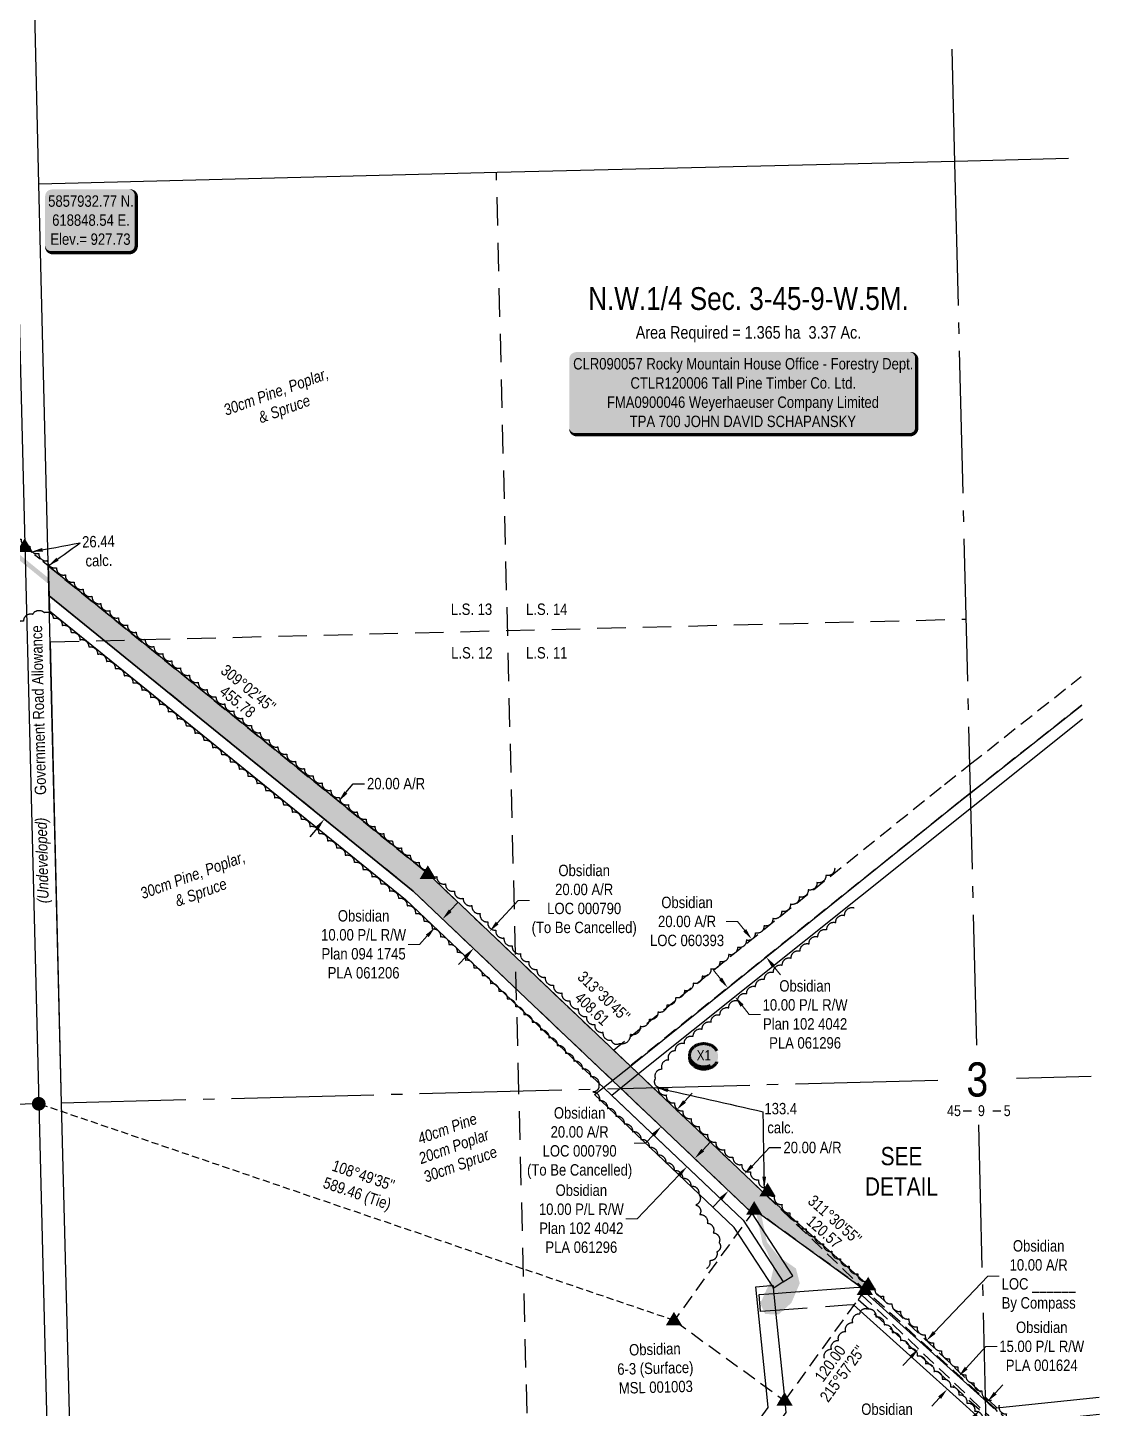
# Model space of a CAD drawing. Extents: x 615758 to 621285, y 5855650 to 5861424.
# Drawn here: x 618859 to 619803, y 5856859 to 5858071 of the extents above; entities that cross this region are included whole.
import ezdxf
from ezdxf.enums import TextEntityAlignment as Align

# ---------------------------------------------------------------- set-up
doc = ezdxf.new("R2010")
doc.units = 0
doc.header["$LTSCALE"] = 5
doc.header["$PDSIZE"] = 0.5
for name, pattern in [('0', [1, 1, 0]), ('BORDER2', [22.225, 6.35, -3.175, 6.35, -3.175, 0, -3.175]), ('foc-ACCESSROAD', [3.75, 2.5, -1.25]), ('foc-LSD', [8, 5, -3]), ('foc-QUARTERLINE', [33, 25, -3, 2, -3]), ('foc-TIELINE', [1.875, 1.25, -0.625]), ('foc-TRAV', [1.875, 1.25, -0.625])]:
    doc.linetypes.add(name, pattern=pattern)
doc.layers.get('Defpoints').update_dxf_attribs({"color": 9})
for name, color, linetype in [('10', 1, 'Continuous'), ('9', 3, 'Continuous'), ('AS-ROADS', 254, 'Continuous'), ('AS-SURFACE IMPACT', 7, 'Continuous'), ('C-AR', 13, 'foc-ACCESSROAD'), ('C-RW', 13, 'Continuous'), ('C-SYMBOL', 7, 'Continuous'), ('C-WS', 13, 'foc-ACCESSROAD'), ('DETAIL-T', 7, 'Continuous'), ('L-AREAREQUIRED', 7, 'Continuous'), ('L-BD', 7, 'Continuous'), ('L-MON', 1, 'Continuous'), ('L-QSEC', 8, 'foc-QUARTERLINE'), ('L-ROAD-T', 7, 'Continuous'), ('L-SEC', 7, 'Continuous'), ('L-SECLBL', 7, 'Continuous'), ('L-SECTION-LSD', 7, 'foc-LSD'), ('L-TIE', 7, 'foc-TIELINE'), ('P-PROPOSED', 10, 'Continuous'), ('P-PROPOSED-H', 21, 'Continuous'), ('P-TRAV', 4, 'foc-TRAV'), ('P-TXT', 4, 'Continuous'), ('T-BUSH', 110, '0'), ('T-BUSH-T', 110, 'Continuous')]:
    doc.layers.add(name, color=color, linetype=linetype)
doc.layers.add('AS-COUNTY', color=7, linetype='BORDER2', lineweight=60, true_color=0xcc33ff)
for name, color, linetype, lineweight in [('C-AR-T', 13, 'Continuous', 9), ('C-RW-T', 13, 'Continuous', 9), ('C-WS-T', 13, 'Continuous', 9), ('T-TEXT', 48, 'Continuous', 18)]:
    doc.layers.add(name, color=color, linetype=linetype, lineweight=lineweight)
doc.styles.add('100L', font='ARIALN.TTF', dxfattribs={"height": 11})
doc.styles.add('175L', font='ARIALN.TTF', dxfattribs={"height": 20})
doc.styles.add('80', font='ARIALN.TTF', dxfattribs={"height": 10})
doc.styles.add('80CG', font='ARIALN.TTF', dxfattribs={"height": 10})
doc.styles.add('80L', font='ARIALN.TTF', dxfattribs={"height": 10})
doc.styles.add('80LS', font='ARIALNI.TTF', dxfattribs={"height": 10})
doc.styles.add('Crossing', font='ARIALN.TTF', dxfattribs={"height": 10})
doc.styles.add('SIMPLEX', font='ARIALN.TTF')
doc.dimstyles.new('Compass 5 000', dxfattribs={"dimscale": 5, "dimtxt": 9, "dimasz": 2, "dimexe": 0.2, "dimexo": 0.0625, "dimgap": 0.5, "dimtad": 0, "dimtih": 1, "dimtoh": 1, "dimzin": 0, "dimdsep": 46, "dimtxsty": '80CG', "dimcen": 0.1, "dimse1": 1, "dimse2": 1, "dimclrd": 256, "dimclrt": 256, "dimaunit": 1, "dimadec": 4, "dimazin": 0, "dimtfac": 0.06, "dimtofl": 0, "dimtmove": 0, "dimatfit": 1, "dimfxl": 0.2, "dimtolj": 1, "dimtzin": 0, "dimlwd": -1, "dimarcsym": 0})

# ---------------------------------------------------------------- blocks, each defined once
blk = doc.blocks.new('L-SECLBL')
at = {"layer": '9', "color": 7}
for p, q in [((-5.1, -27.8), (-12.3, -27.8)), ((20.7, -27.8), (13.5, -27.8))]:
    blk.add_line(p, q, dxfattribs=at)
at = {"layer": '10', "color": 2, "style": 'SIMPLEX'}
blk.add_attdef('SEC', text='', height=30, dxfattribs=at).set_placement((0, 0), align=Align.MIDDLE)
at = {"layer": '10', "color": 5, "style": '80L'}
blk.add_attdef('TWP', text='', height=9.5, dxfattribs=at).set_placement((-14.4, -27.4), align=Align.MIDDLE_RIGHT)
blk.add_attdef('RGE', text='', height=9.5, dxfattribs=at).set_placement((3.6, -27.4), align=Align.MIDDLE_CENTER)
blk.add_attdef('MER', text='', height=9.5, dxfattribs=at).set_placement((23.2, -27.4), align=Align.MIDDLE_LEFT)
blk = doc.blocks.new('*D433')
at = {"layer": 'C-RW-T', "transparency": 16777216}
for p, q in [((619451.3, 5857085.4), (619458.2, 5857092.6)), ((619430.6, 5857063.7), (619393.9, 5857025.2)), ((619393.9, 5857025.2), (619383.9, 5857025.2))]:
    blk.add_line(p, q, dxfattribs=at)
for points in [[(619450.1, 5857086.6), (619452.6, 5857084.3), (619444.4, 5857078.2)], [(619429.4, 5857064.8), (619431.8, 5857062.5), (619437.5, 5857070.9)]]:
    blk.add_solid(points, dxfattribs=at)
at = {"layer": 'Defpoints', "color": 0, "transparency": 16777216}
for p in [(619437.5, 5857070.9), (619462.6, 5857046.9), (619469.6, 5857054.2)]:
    blk.add_point(p, dxfattribs=at)
at = {"layer": 'C-RW-T', "transparency": 16777216, "insert": (619344.8, 5857025.2), "char_height": 10, "attachment_point": 5, "style": '80CG'}
blk.add_mtext('\\A1;Obsidian\\P10.00 P/L R/W\\PPlan 102 4042\\PPLA 061296', dxfattribs=at)
blk = doc.blocks.new('*D434')
at = {"layer": 'C-RW-T', "transparency": 16777216}
for p, q in [((619467, 5857235.7), (619460.8, 5857243.5)), ((619485.9, 5857212.3), (619492.1, 5857204.5)), ((619492.1, 5857204.5), (619502.1, 5857204.5))]:
    blk.add_line(p, q, dxfattribs=at)
for points in [[(619468.3, 5857236.8), (619465.7, 5857234.7), (619473.3, 5857227.9)], [(619487.2, 5857213.3), (619484.6, 5857211.2), (619479.6, 5857220.1)]]:
    blk.add_solid(points, dxfattribs=at)
at = {"layer": 'Defpoints', "color": 0, "transparency": 16777216}
for p in [(619470.5, 5857225.7), (619476.8, 5857217.8), (619479.6, 5857220.1)]:
    blk.add_point(p, dxfattribs=at)
at = {"layer": 'C-RW-T', "transparency": 16777216, "insert": (619541.2, 5857204.5), "char_height": 10, "attachment_point": 5, "style": '80CG'}
blk.add_mtext('\\A1;Obsidian\\P10.00 P/L R/W\\PPlan 102 4042\\PPLA 061296', dxfattribs=at)
blk = doc.blocks.new('*D435')
at = {"layer": 'C-RW-T', "transparency": 16777216}
for p, q in [((619481.9, 5857286.1), (619471.9, 5857286.1)), ((619488.2, 5857278.3), (619481.9, 5857286.1)), ((619513.2, 5857247.1), (619519.5, 5857239.3))]:
    blk.add_line(p, q, dxfattribs=at)
for points in [[(619489.5, 5857279.4), (619486.9, 5857277.3), (619494.4, 5857270.5)], [(619514.5, 5857248.2), (619511.9, 5857246.1), (619507, 5857254.9)]]:
    blk.add_solid(points, dxfattribs=at)
at = {"layer": 'Defpoints', "color": 0, "transparency": 16777216}
for p in [(619491.8, 5857268.4), (619494.4, 5857270.5), (619504.3, 5857252.8)]:
    blk.add_point(p, dxfattribs=at)
at = {"layer": 'C-RW-T', "transparency": 16777216, "insert": (619437.6, 5857286.1), "char_height": 10, "attachment_point": 5, "style": '80CG'}
blk.add_mtext('\\A1;Obsidian\\P20.00 A/R\\PLOC 060393', dxfattribs=at)
blk = doc.blocks.new('*D436')
at = {"layer": 'C-RW-T', "transparency": 16777216}
for p, q in [((619229.8, 5857295.6), (619236.5, 5857302.9)), ((619202.8, 5857266), (619192.8, 5857266)), ((619209.6, 5857273.4), (619202.8, 5857266))]:
    blk.add_line(p, q, dxfattribs=at)
for points in [[(619228.6, 5857296.7), (619231, 5857294.4), (619223, 5857288.2)], [(619208.3, 5857274.5), (619210.8, 5857272.3), (619216.3, 5857280.8)]]:
    blk.add_solid(points, dxfattribs=at)
at = {"layer": 'Defpoints', "color": 0, "transparency": 16777216}
for p in [(619222.2, 5857288.9), (619215.5, 5857281.6), (619216.3, 5857280.8)]:
    blk.add_point(p, dxfattribs=at)
at = {"layer": 'C-RW-T', "transparency": 16777216, "insert": (619153.7, 5857266), "char_height": 10, "attachment_point": 5, "style": '80CG'}
blk.add_mtext('\\A1;Obsidian\\P10.00 P/L R/W\\PPlan 094 1745 \\PPLA 061206', dxfattribs=at)
blk = doc.blocks.new('fdia')
at = {"color": 255, "const_width": 1}
blk.add_lwpolyline([(-0.5, 0, 1), (0.5, 0, 1)], format="xyb", close=True, dxfattribs=at)
blk = doc.blocks.new('Fdiaa')
blk.add_blockref('fdia', (0, 0))
blk = doc.blocks.new('fdib')
at = {"color": 1, "const_width": 1.6}
blk.add_lwpolyline([(-0.4, 0, 1), (0.4, 0, 1)], format="xyb", close=True, dxfattribs=at)
at = {"color": 1}
blk.add_circle((0, 0), 0.8, dxfattribs=at)
blk = doc.blocks.new('Fdibb')
blk.add_blockref('fdib', (0, 0))
blk = doc.blocks.new('fdicc')
for name in ['Fdibb', 'Fdiaa']:
    blk.add_blockref(name, (0, 0))
blk = doc.blocks.new('FDI')
blk.add_blockref('fdicc', (0, 0))
blk = doc.blocks.new('STRIA')
blk.add_hatch(color=255).paths.add_polyline_path([(-0.04, 1.52), (-1.47, -0.87), (1.39, -0.87)])
blk = doc.blocks.new('STRIAA')
blk.add_blockref('STRIA', (0, 0))
blk = doc.blocks.new('STRIB')
at = {"color": 1}
blk.add_solid([(-1.12, -0.67), (-0.04, 1.13), (1.04, -0.67)], dxfattribs=at)
blk = doc.blocks.new('STRIBB')
blk.add_blockref('STRIB', (0, 0))
blk = doc.blocks.new('STRICC')
for name in ['STRIAA', 'STRIBB']:
    blk.add_blockref(name, (0, 0))
blk = doc.blocks.new('fdspike')
blk.add_blockref('STRICC', (0, 0))
blk = doc.blocks.new('TRIA')
blk.add_hatch(color=255).paths.add_polyline_path([(-0.04, 1.52), (-1.47, -0.87), (1.39, -0.87)])
blk = doc.blocks.new('TRIAA')
blk.add_blockref('TRIA', (0, 0))
blk = doc.blocks.new('TRIB')
at = {"color": 1}
blk.add_lwpolyline([(-1.12, -0.67), (-0.04, 1.13), (1.04, -0.67)], close=True, dxfattribs=at)
blk = doc.blocks.new('TRIBB')
blk.add_blockref('TRIB', (0, 0))
blk = doc.blocks.new('TRICC')
for name in ['TRIAA', 'TRIBB']:
    blk.add_blockref(name, (0, 0))
blk = doc.blocks.new('plspike')
blk.add_blockref('TRICC', (0, 0))
blk = doc.blocks.new('*D470')
at = {"layer": 'C-AR-T', "transparency": 16777216}
for p, q in [((619435.4, 5857128.1), (619442.2, 5857135.4)), ((619408, 5857098.9), (619401.2, 5857091.6)), ((619401.2, 5857091.6), (619391.2, 5857091.6))]:
    blk.add_line(p, q, dxfattribs=at)
for points in [[(619434.1, 5857129.3), (619436.6, 5857127), (619428.5, 5857120.8)], [(619406.8, 5857100), (619409.3, 5857097.7), (619414.9, 5857106.2)]]:
    blk.add_solid(points, dxfattribs=at)
at = {"layer": 'Defpoints', "color": 0, "transparency": 16777216}
for p in [(619428.5, 5857120.8), (619463.5, 5857088.1), (619449.9, 5857073.5)]:
    blk.add_point(p, dxfattribs=at)
at = {"layer": 'C-AR-T', "transparency": 16777216, "insert": (619343.3, 5857091.6), "char_height": 10, "attachment_point": 5, "style": '80CG'}
blk.add_mtext('\\A1;Obsidian\\P20.00 A/R \\PLOC 000790\\P(To Be Cancelled)', dxfattribs=at)
blk = doc.blocks.new('*D471')
at = {"layer": 'C-AR-T', "transparency": 16777216}
for p, q in [((619271, 5857284.7), (619289.4, 5857304.4)), ((619289.4, 5857304.4), (619299.4, 5857304.4)), ((619243.7, 5857255.5), (619236.9, 5857248.2))]:
    blk.add_line(p, q, dxfattribs=at)
for points in [[(619269.8, 5857285.9), (619272.2, 5857283.6), (619264.2, 5857277.4)], [(619242.5, 5857256.6), (619244.9, 5857254.4), (619250.5, 5857262.8)]]:
    blk.add_solid(points, dxfattribs=at)
at = {"layer": 'Defpoints', "color": 0, "transparency": 16777216}
for p in [(619264.2, 5857277.4), (619293.6, 5857250), (619279.9, 5857235.3)]:
    blk.add_point(p, dxfattribs=at)
at = {"layer": 'C-AR-T', "transparency": 16777216, "insert": (619347.3, 5857304.4), "char_height": 10, "attachment_point": 5, "style": '80CG'}
blk.add_mtext('\\A1;Obsidian\\P20.00 A/R \\PLOC 000790\\P(To Be Cancelled)', dxfattribs=at)
blk = doc.blocks.new('xing2')
h = blk.add_hatch(color=50)
h.dxf.hatch_style = 1
edge = h.paths.add_edge_path()
edge.add_ellipse((0, 0), major_axis=(-12.5, 0), ratio=0.816297, start_angle=0, end_angle=360)
h = blk.add_hatch(color=250)
h.dxf.hatch_style = 1
edge = h.paths.add_edge_path()
edge.add_ellipse((0, -2), major_axis=(-12.5, 0), ratio=0.816297, start_angle=0, end_angle=180)
edge.add_line((12.5, -2), (12.5, 0))
edge.add_ellipse((0, 0), major_axis=(-12.5, 0), ratio=0.816297, start_angle=0, end_angle=180, ccw=False)
edge.add_line((-12.5, 0), (-12.5, -2))
at = {"color": 250}
blk.add_ellipse((0, 0), major_axis=(-12.5, 0), ratio=0.816297, dxfattribs=at)
blk.add_ellipse((0, -2), major_axis=(-12.5, 0), ratio=0.816297, start_param=0, end_param=3.141593, dxfattribs=at)
at = {"color": 250, "style": 'Crossing'}
blk.add_attdef('CROSSING', text='', height=9, dxfattribs=at).set_placement((0.1, 0), align=Align.MIDDLE_CENTER)
at = {"color": 250, "style": 'Crossing', "flags": 1}
for tag, p in [('OWNER', (0.1, -12.5)), ('DESCRIPTION', (0.1, -25.8)), ('LOCATION', (0.1, -39.3)), ('DWG_REF', (0.1, -52.8))]:
    blk.add_attdef(tag, text='', height=9, dxfattribs=at).set_placement(p, align=Align.MIDDLE_CENTER)
blk = doc.blocks.new('*D479')
at = {"layer": 'Defpoints', "color": 0, "transparency": 16777216}
for p in [(619131.7, 5857391.6), (619131.8, 5857391.4), (619119.1, 5857376)]:
    blk.add_point(p, dxfattribs=at)
at = {"layer": 'P-TXT', "transparency": 16777216}
for p, q in [((619138.1, 5857399.2), (619144.4, 5857407)), ((619144.4, 5857407), (619154.4, 5857407)), ((619112.9, 5857368.1), (619106.6, 5857360.4))]:
    blk.add_line(p, q, dxfattribs=at)
for points in [[(619136.8, 5857400.3), (619139.4, 5857398.2), (619131.8, 5857391.4)], [(619111.6, 5857369.2), (619114.2, 5857367.1), (619119.2, 5857375.9)]]:
    blk.add_solid(points, dxfattribs=at)
at = {"layer": 'P-TXT', "transparency": 16777216, "insert": (619182.2, 5857407), "char_height": 10, "attachment_point": 5, "style": '80CG'}
blk.add_mtext('\\A1;20.00 A/R', dxfattribs=at)
blk = doc.blocks.new('*U501')
h = blk.add_hatch(color=255)
edge = h.paths.add_edge_path()
edge.add_line((-146.5, -37), (146.5, -37))
edge.add_arc((146.5, -31), 6, 270, 360)
edge.add_line((152.5, -31), (152.5, 29.5))
edge.add_arc((146.5, 29.5), 6, 0, 90)
edge.add_line((146.5, 35.5), (-146.5, 35.5))
edge.add_arc((-146.5, 29.5), 6, 90, 180)
edge.add_line((-152.5, 29.5), (-152.5, -31))
edge.add_arc((-146.5, -31), 6, 180, 270)
at = {"color": 44, "flags": 128}
blk.add_lwpolyline([(-146.5, -37, 3, 3, 0), (146.5, -37, 3, 3, 0.414214), (152.5, -31, 3, 3, 0), (152.5, 29.5, 3, 0, 0.414214), (146.5, 35.5, 0, 0, 0), (-146.5, 35.5, 0, 0, 0.414214), (-152.5, 29.5, 0, 0, 0), (-152.5, -31, 0, 3, 0.414214)], format="xyseb", close=True, dxfattribs=at)
at = {"color": 44, "style": '80'}
blk.add_attdef('ENTER_TEXT_001', (-36, -5), '', height=10, dxfattribs=at)
blk = doc.blocks.new('*U487')
h = blk.add_hatch(color=254)
edge = h.paths.add_edge_path()
edge.add_line((-34, -28.5), (34, -28.5))
edge.add_arc((34, -22.5), 6, 270, 360)
edge.add_line((40, -22.5), (40, 21))
edge.add_arc((34, 21), 6, 0, 90)
edge.add_line((34, 27), (-34, 27))
edge.add_arc((-34, 21), 6, 90, 180)
edge.add_line((-40, 21), (-40, -22.5))
edge.add_arc((-34, -22.5), 6, 180, 270)
at = {"color": 1, "flags": 128}
blk.add_lwpolyline([(-34, -28.5, 3, 3, 0), (34, -28.5, 3, 3, 0.414214), (40, -22.5, 3, 3, 0), (40, 21, 3, 0, 0.414214), (34, 27, 0, 0, 0), (-34, 27, 0, 0, 0.414214), (-40, 21, 0, 0, 0), (-40, -22.5, 0, 3, 0.414214)], format="xyseb", close=True, dxfattribs=at)
blk.add_lwpolyline([(-23.9, -12.1, 0, 10, 0), (0, 0, 5, 5, 0)], format="xyseb", dxfattribs=at)
at = {"color": 1, "style": '80'}
blk.add_attdef('ENTER_TEXT_001', (-36, -5), '', height=10, dxfattribs=at)
blk = doc.blocks.new('*D502')
at = {"layer": 'C-RW-T', "transparency": 16777216}
for p, q in [((619682.7, 5856894.2), (619699.8, 5856913.2)), ((619699.8, 5856913.2), (619709.8, 5856913.2)), ((619659.2, 5856868.2), (619652.5, 5856860.8))]:
    blk.add_line(p, q, dxfattribs=at)
for points in [[(619681.4, 5856895.3), (619683.9, 5856893.1), (619676, 5856886.8)], [(619658, 5856869.3), (619660.5, 5856867.1), (619665.9, 5856875.6)]]:
    blk.add_solid(points, dxfattribs=at)
at = {"layer": 'Defpoints', "color": 0, "transparency": 16777216}
for p in [(619656.3, 5856904.5), (619646.3, 5856893.3), (619676, 5856886.8)]:
    blk.add_point(p, dxfattribs=at)
at = {"layer": 'C-RW-T', "transparency": 16777216, "insert": (619748.9, 5856913.2), "char_height": 10, "attachment_point": 5, "style": '80CG'}
blk.add_mtext('\\A1;Obsidian\\P15.00 P/L R/W\\PPLA 001624', dxfattribs=at)
blk = doc.blocks.new('*D506')
at = {"layer": 'C-AR-T', "transparency": 16777216}
for p, q in [((619708, 5856872.2), (619714.8, 5856879.6)), ((619687.9, 5856850), (619671.1, 5856831.6)), ((619671.1, 5856831.6), (619661.1, 5856831.6))]:
    blk.add_line(p, q, dxfattribs=at)
for points in [[(619706.8, 5856873.3), (619709.3, 5856871), (619701.3, 5856864.8)], [(619686.6, 5856851.1), (619689.1, 5856848.9), (619694.6, 5856857.4)]]:
    blk.add_solid(points, dxfattribs=at)
at = {"layer": 'Defpoints', "color": 0, "transparency": 16777216}
for p in [(619696, 5856869.6), (619689.3, 5856862.2), (619694.6, 5856857.4)]:
    blk.add_point(p, dxfattribs=at)
at = {"layer": 'C-AR-T', "transparency": 16777216, "insert": (619613.1, 5856831.6), "char_height": 10, "attachment_point": 5, "style": '80CG'}
blk.add_mtext('\\A1;Obsidian\\P10.00 A/R \\PLOC 000790\\P(To Be Cancelled)', dxfattribs=at)
blk = doc.blocks.new('*D507')
at = {"layer": 'C-AR-T', "transparency": 16777216}
for p, q in [((619654.6, 5856925.5), (619701.6, 5856974.9)), ((619701.6, 5856974.9), (619711.6, 5856974.9)), ((619633.9, 5856903.7), (619627, 5856896.5))]:
    blk.add_line(p, q, dxfattribs=at)
for points in [[(619653.4, 5856926.6), (619655.8, 5856924.3), (619647.7, 5856918.2)], [(619632.7, 5856904.9), (619635.1, 5856902.6), (619640.8, 5856911)]]:
    blk.add_solid(points, dxfattribs=at)
at = {"layer": 'Defpoints', "color": 0, "transparency": 16777216}
for p in [(619647.7, 5856918.2), (619650.1, 5856915.9), (619643.2, 5856908.6)]:
    blk.add_point(p, dxfattribs=at)
at = {"layer": 'C-AR-T', "transparency": 16777216, "insert": (619746.2, 5856974.9), "char_height": 10, "attachment_point": 5, "style": '80CG'}
blk.add_mtext('\\A1;Obsidian\\P10.00 A/R \\PLOC ______\\PBy Compass', dxfattribs=at)
blk = doc.blocks.new('*D508')
at = {"layer": 'Defpoints', "color": 0, "transparency": 16777216}
for p in [(619475.1, 5857076.2), (619461.4, 5857061.8), (619487.7, 5857064.3)]:
    blk.add_point(p, dxfattribs=at)
at = {"layer": 'P-TXT', "transparency": 16777216}
for p, q in [((619494.6, 5857071.5), (619509.9, 5857087.7)), ((619509.9, 5857087.7), (619519.9, 5857087.7)), ((619467.1, 5857042.6), (619460.2, 5857035.3))]:
    blk.add_line(p, q, dxfattribs=at)
for points in [[(619493.4, 5857072.7), (619495.8, 5857070.4), (619487.7, 5857064.3)], [(619465.9, 5857043.7), (619468.3, 5857041.4), (619474, 5857049.8)]]:
    blk.add_solid(points, dxfattribs=at)
at = {"layer": 'P-TXT', "transparency": 16777216, "insert": (619547.7, 5857087.7), "char_height": 10, "attachment_point": 5, "style": '80CG'}
blk.add_mtext('\\A1;20.00 A/R', dxfattribs=at)

msp = doc.modelspace()

# ---------------------------------------------------------------- hatches: boundary and pattern name
at = {"layer": 'AS-ROADS'}
h = msp.add_hatch(color=256, dxfattribs=at)
h.dxf.hatch_style = 1
h.paths.add_polyline_path([(619507.5, 5856996.987), (619503.981, 5857002.995), (619501.016, 5857017.22), (619497.166, 5857035.752), (619486.098, 5857050.112), (619410.394, 5857123.214), (619325.79, 5857205.288), (619264.23, 5857263.616), (619197.249, 5857321.769), (619119.306, 5857385.197), (619040.662, 5857448.951), (618963.094, 5857512.264), (618884.79, 5857576.096), (618807.191, 5857639.161), (618728.022, 5857702.914), (618649.695, 5857766.492), (618570.834, 5857830.571), (618492.449, 5857894.633), (618413.983, 5857958.168), (618335.58, 5858020.88), (618257.592, 5858083.87), (618178.851, 5858147.601), (618100.477, 5858211.056), (618022.383, 5858274.747), (617944.482, 5858338.236), (617866.155, 5858401.989), (617833.689, 5858428.34), (617808.424, 5858448.514), (617793.671, 5858453.049), (617777.807, 5858449.794), (617751.918, 5858434.974), (617736.494, 5858423.064), (617734.05, 5858426.23), (617749.692, 5858438.308), (617776.375, 5858453.584), (617793.869, 5858457.173), (617810.326, 5858452.114), (617836.197, 5858431.456), (617868.677, 5858405.093), (617947.008, 5858341.338), (618024.911, 5858277.847), (618102.999, 5858214.16), (618181.369, 5858150.709), (618260.106, 5858086.98), (618338.086, 5858023.998), (618416.491, 5857961.284), (618494.973, 5857897.735), (618573.36, 5857833.671), (618652.217, 5857769.596), (618730.536, 5857706.024), (618809.707, 5857642.271), (618887.316, 5857579.198), (618965.622, 5857515.364), (619043.186, 5857452.055), (619121.828, 5857388.301), (619199.823, 5857324.831), (619266.918, 5857266.58), (619328.558, 5857208.176), (619413.176, 5857126.088), (619489.088, 5857052.786), (619500.896, 5857037.466), (619504.932, 5857018.034), (619507.701, 5857004.751), (619517.794, 5856992.182), (619533.161, 5856981.624), (619536.545, 5856968.534), (619529.187, 5856951.455), (619517.868, 5856941.201), (619506.139, 5856941.611), (619501.839, 5856950.896), (619511.063, 5856971.148), (619513.608, 5856982.363)])
at = {"layer": 'P-PROPOSED-H'}
h = msp.add_hatch(color=256, dxfattribs=at)
h.dxf.hatch_style = 1
h.paths.add_polyline_path([(619496.72, 5857033.071), (619593.82, 5856962.636), (619596.755, 5856966.682), (619506.509, 5857046.566), (619210.277, 5857327.796), (618876.972, 5857598.149), (618877.624, 5857571.877), (619197.078, 5857312.759), (619494.667, 5857030.241), (619496.72, 5857033.072)])

# ---------------------------------------------------------------- linework, layer by layer
at = {"layer": 'C-AR'}
for points in [[(619784.216, 5857476.033), (619687.061, 5857399.355), (619676.133, 5857390.731), (619387.81, 5857159.254), (619372.964, 5857173.093), (619663.677, 5857406.392), (619686.44, 5857424.357), (619783.595, 5857501.036)], [(619802.585, 5856737.883), (619707.797, 5856858.872), (619593.82, 5856962.637), (619587.915, 5856954.495), (619700.446, 5856852.046), (619803.001, 5856721.142)], [(619802.495, 5856741.523), (619708.666, 5856860.154), (619596.755, 5856966.682), (619590.833, 5856958.518), (619701.263, 5856853.4), (619802.908, 5856724.886)]]:
    msp.add_lwpolyline(points, dxfattribs=at)
at = {"layer": 'C-RW'}
for points in [[(619784.526, 5857463.538), (619395.09, 5857152.271), (619371.568, 5857133.47), (619486.801, 5857023.997), (619521.988, 5856969.809), (619513.614, 5856964.35), (619479.053, 5857017.568), (619356.364, 5857134.12), (619364.249, 5857140.422), (619387.81, 5857159.254), (619676.133, 5857390.731), (619687.061, 5857399.355), (619784.216, 5857476.033)], [(619542.885, 5856946.743), (619514.956, 5856944.727), (619502.046, 5856943.795), (619500.966, 5856958.765), (619513.429, 5856959.665), (619514.065, 5856959.711), (619524.585, 5856960.469), (619588.158, 5856965.058), (619589.066, 5856965.123), (619671.408, 5856890.876), (619698.16, 5856866.755), (619706.647, 5856859.102), (619799.336, 5856868.542)], [(619799.71, 5856853.494), (619708.228, 5856844.177), (619701.541, 5856843.496), (619698.674, 5856846.081), (619682.45, 5856860.71), (619583.766, 5856949.693), (619577.934, 5856949.272), (619559.138, 5856947.916)]]:
    msp.add_lwpolyline(points, dxfattribs=at)
msp.add_lwpolyline([(619319.234, 5856573.443), (619007.685, 5856327.473), (618982.692, 5856326.866), (619308.315, 5856583.944), (619508.892, 5856859.482), (619507.07, 5856877.307), (619498.073, 5856965.35), (619510.761, 5856966.647), (619511.3, 5856966.702), (619513.004, 5856966.876), (619513.162, 5856965.325), (619513.582, 5856961.22), (619513.796, 5856959.134), (619515.322, 5856944.196), (619523.361, 5856865.534), (619524.408, 5856855.294), (619319.234, 5856573.443)], close=True, dxfattribs=at)
at = {"layer": 'C-WS'}
msp.add_lwpolyline([(619426.285, 5856935.971), (619523.385, 5856865.536), (619593.82, 5856962.636), (619496.72, 5857033.071)], close=True, dxfattribs=at)
at = {"layer": 'L-QSEC'}
for p, q in [((619669.88, 5858051.739), (619672.367, 5857951.77)), ((619672.367, 5857951.77), (619691.602, 5857177.472)), ((619657.588, 5857146.578), (618888.68, 5857126.619)), ((619792.339, 5857149.91), (619726.857, 5857148.319)), ((618868.566, 5857126.12), (618098.997, 5857108.698)), ((619693.343, 5857107.494), (619712.355, 5856343.939))]:
    msp.add_line(p, q, dxfattribs=at)
at = {"layer": 'L-SEC'}
for p, q in [((618868.651, 5857933.267), (618859.07, 5858335.751)), ((619772.303, 5857955.588), (619672.786, 5857953.167)), ((619270.899, 5857943.39), (618868.651, 5857933.267)), ((619672.786, 5857953.167), (619270.899, 5857943.39)), ((618848.537, 5857932.768), (618868.566, 5857126.12)), ((618888.68, 5857126.619), (618868.651, 5857933.267)), ((618888.68, 5857126.619), (618878.954, 5857531.479)), ((618868.566, 5857126.12), (618878.733, 5856726.72)), ((618898.836, 5856727.208), (618888.68, 5857126.619))]:
    msp.add_line(p, q, dxfattribs=at)
at = {"layer": 'L-SECTION-LSD', "flags": 128}
for points in [[(619289.938, 5857137.035), (619270.322, 5857943.376)], [(618878.954, 5857531.479), (619682.312, 5857551.436)], [(619310.761, 5856334.828), (619289.938, 5857137.035)]]:
    msp.add_lwpolyline(points, dxfattribs=at)
at = {"layer": 'L-TIE'}
msp.add_line((619426.285, 5856935.971), (618868.566, 5857126.12), dxfattribs=at)
at = {"layer": 'P-TRAV', "flags": 128}
for points in [[(618876.972, 5857598.149), (618856.425, 5857614.802)], [(618876.972, 5857598.149), (618856.432, 5857614.81)]]:
    msp.add_lwpolyline(points, dxfattribs=at)
at = {"layer": 'T-BUSH', "flags": 128}
for points in [[(618653.658, 5857786.329, 0.52056705), (618659.205, 5857779.572, 0.52056705), (618666.991, 5857773.297, 0.52056705), (618674.71, 5857766.939, 0.52056705), (618682.429, 5857760.582, 0.52056705), (618690.148, 5857754.224, 0.52056705), (618697.866, 5857747.866, 0.52056705), (618705.585, 5857741.508, 0.52056705), (618713.304, 5857735.151, 0.52056705), (618721.023, 5857728.793, 0.52056705), (618728.742, 5857722.435, 0.52056705), (618736.46, 5857716.078, 0.52056705), (618744.179, 5857709.72, 0.52056705), (618751.898, 5857703.362, 0.52056705), (618759.638, 5857697.031, 0.52056705), (618767.423, 5857690.754, 0.52056705), (618775.208, 5857684.478, 0.52056705), (618782.993, 5857678.201, 0.52056705), (618790.778, 5857671.924, 0.52056705), (618798.562, 5857665.648, 0.52056705), (618806.347, 5857659.371, 0.52056705), (618814.132, 5857653.094, 0.52056705), (618821.917, 5857646.818, 0.52056705), (618829.702, 5857640.541, 0.52056705), (618837.485, 5857634.263, 0.52056705), (618845.266, 5857627.981, 0.52056705), (618853.047, 5857621.7, 0.52056705), (618860.828, 5857615.418, 0.52056705), (618868.609, 5857609.137, 0.52056705), (618876.39, 5857602.855, 0.52056705), (618884.17, 5857596.573, 0.52056705), (618891.951, 5857590.292, 0.52056705), (618899.732, 5857584.01, 0.52056705), (618907.513, 5857577.729, 0.52056705), (618915.294, 5857571.447, 0.52056705), (618923.075, 5857565.165, 0.52056705), (618930.856, 5857558.884, 0.52056705), (618938.633, 5857552.598, 0.52056705), (618946.406, 5857546.307, 0.52056705), (618954.179, 5857540.016, 0.52056705), (618961.953, 5857533.725, 0.52056705), (618969.726, 5857527.434, 0.52056705), (618977.5, 5857521.143, 0.52056705), (618985.273, 5857514.853, 0.52056705), (618993.046, 5857508.562, 0.52056705), (619000.82, 5857502.271, 0.52056705), (619008.593, 5857495.98, 0.52056705), (619016.366, 5857489.689, 0.52056705), (619024.14, 5857483.399, 0.52056705), (619031.913, 5857477.108, 0.52056705), (619039.687, 5857470.817, 0.52056705), (619047.46, 5857464.526, 0.52056705), (619055.233, 5857458.235, 0.52056705), (619063.007, 5857451.944, 0.52056705), (619070.78, 5857445.654, 0.52056705), (619078.537, 5857439.343, 0.52056705), (619086.273, 5857433.006, 0.52056705), (619094.009, 5857426.67, 0.52056705), (619101.746, 5857420.333, 0.52056705), (619109.482, 5857413.996, 0.52056705), (619117.218, 5857407.66, 0.52056705), (619124.954, 5857401.323, 0.52056705), (619132.69, 5857394.987, 0.52056705), (619140.427, 5857388.65, 0.52056705), (619148.163, 5857382.314, 0.52056705), (619155.899, 5857375.977, 0.52056705), (619163.635, 5857369.641, 0.52056705), (619171.382, 5857363.318, 0.52056705), (619179.142, 5857357.01, 0.52056705), (619186.902, 5857350.703, 0.52056705), (619194.662, 5857344.395, 0.52056705), (619202.422, 5857338.088, 0.52056705), (619210.182, 5857331.781, 0.52056705), (619217.936, 5857325.466, 0.52056705), (619225.667, 5857319.124, 0.52056705), (619233.399, 5857312.781, 0.52056705), (619241.13, 5857306.439, 0.52056705), (619248.861, 5857300.097, 0.52056705), (619255.992, 5857293.115, 0.52056705), (619262.8, 5857285.79, 0.52056705), (619269.729, 5857278.585, 0.52056705), (619276.968, 5857271.686, 0.52056705), (619284.207, 5857264.787, 0.52056705), (619291.446, 5857257.888, 0.52056705), (619298.685, 5857250.989, 0.52056705), (619305.924, 5857244.09, 0.52056705), (619313.163, 5857237.191, 0.52056705), (619320.402, 5857230.292, 0.52056705), (619327.641, 5857223.393, 0.52056705), (619334.88, 5857216.494, 0.52056705), (619342.119, 5857209.595, 0.52056705), (619349.359, 5857202.696, 0.52056705), (619356.598, 5857195.797, 0.52056705), (619363.837, 5857188.898, 0.52056705), (619371.076, 5857181.999, 0.52056705), (619378.511, 5857179.106, 0.52056705), (619387.952, 5857186.924, 0.52056705)], [(618776.432, 5857622.182, -0.52056705), (618785.913, 5857619.003, -0.52056705), (618795.395, 5857615.825, -0.52056705), (618804.309, 5857611.326, -0.52056705), (618801.676, 5857602.148, -0.52056705), (618802.756, 5857592.396, -0.52056705), (618796.599, 5857584.883, -0.52056705), (618788.68, 5857578.777, -0.52056705), (618780.76, 5857572.671, -0.52056705), (618772.981, 5857566.394, -0.52056705), (618765.449, 5857559.816, -0.52056705), (618758.026, 5857553.137, -0.52056705), (618762.601, 5857545.072, -0.52056705), (618769.313, 5857537.693, -0.52056705), (618773.048, 5857528.416, -0.52056705), (618777.488, 5857519.526, -0.52056705), (618783.409, 5857511.472, -0.52056705), (618792.161, 5857506.648, -0.52056705), (618800.993, 5857505.806, -0.52056705), (618808.78, 5857512.081, -0.52056705), (618816.566, 5857518.356, -0.52056705), (618824.352, 5857524.631, -0.52056705), (618832.138, 5857530.906, -0.52056705), (618839.925, 5857537.181, -0.52056705), (618847.711, 5857543.456, -0.52056705), (618855.497, 5857549.731, -0.52056705), (618863.367, 5857555.812, -0.52056705), (618873.272, 5857557.188, -0.52056705), (618881.39, 5857552.168, -0.52056705), (618889.147, 5857545.858, -0.52056705), (618896.905, 5857539.547, -0.52056705), (618904.662, 5857533.237, -0.52056705), (618912.419, 5857526.926, -0.52056705), (618920.177, 5857520.616, -0.52056705), (618927.934, 5857514.305, -0.52056705), (618935.698, 5857508.003, -0.52056705), (618943.465, 5857501.704, -0.52056705), (618951.232, 5857495.405, -0.52056705), (618958.998, 5857489.105, -0.52056705), (618966.765, 5857482.806, -0.52056705), (618974.532, 5857476.507, -0.52056705), (618982.298, 5857470.208, -0.52056705), (618990.065, 5857463.909, -0.52056705), (618997.832, 5857457.61, -0.52056705), (619005.598, 5857451.311, -0.52056705), (619013.365, 5857445.012, -0.52056705), (619021.132, 5857438.712, -0.52056705), (619028.898, 5857432.413, -0.52056705), (619036.665, 5857426.114, -0.52056705), (619044.432, 5857419.815, -0.52056705), (619052.198, 5857413.516, -0.52056705), (619059.965, 5857407.217, -0.52056705), (619067.732, 5857400.918, -0.52056705), (619075.498, 5857394.619, -0.52056705), (619083.265, 5857388.319, -0.52056705), (619091.032, 5857382.02, -0.52056705), (619098.798, 5857375.721, -0.52056705), (619106.565, 5857369.422, -0.52056705), (619114.332, 5857363.123, -0.52056705), (619122.098, 5857356.824, -0.52056705), (619129.865, 5857350.525, -0.52056705), (619137.632, 5857344.226, -0.52056705), (619145.398, 5857337.926, -0.52056705), (619153.165, 5857331.627, -0.52056705), (619160.932, 5857325.328, -0.52056705), (619168.698, 5857319.029, -0.52056705), (619176.465, 5857312.73, -0.52056705), (619184.232, 5857306.431, -0.52056705), (619191.801, 5857299.905, -0.52056705), (619199.118, 5857293.089, -0.52056705), (619206.435, 5857286.273, -0.52056705), (619213.752, 5857279.456, -0.52056705), (619221.069, 5857272.64, -0.52056705), (619228.387, 5857265.824, -0.52056705), (619235.704, 5857259.008, -0.52056705), (619243.021, 5857252.192, -0.52056705), (619250.338, 5857245.376, -0.52056705), (619257.655, 5857238.559, -0.52056705), (619264.972, 5857231.743, -0.52056705), (619272.289, 5857224.927, -0.52056705), (619279.606, 5857218.111, -0.52056705), (619286.923, 5857211.295, -0.52056705), (619294.24, 5857204.478, -0.52056705), (619301.557, 5857197.662, -0.52056705), (619308.874, 5857190.846, -0.52056705), (619316.191, 5857184.03, -0.52056705), (619323.509, 5857177.214, -0.52056705), (619330.826, 5857170.398, -0.52056705), (619338.143, 5857163.581, -0.52056705), (619345.46, 5857156.765, -0.52056705), (619352.777, 5857149.949, -0.52056705), (619360.094, 5857143.133, -0.52056705), (619354.844, 5857136.509, -0.52056705), (619360.359, 5857128.859, -0.52056705), (619367.67, 5857122.036, -0.52056705), (619374.982, 5857115.214, -0.52056705), (619382.293, 5857108.391, -0.52056705), (619389.604, 5857101.569, -0.52056705), (619396.915, 5857094.746, -0.52056705), (619404.226, 5857087.924, -0.52056705), (619411.538, 5857081.101, -0.52056705), (619418.849, 5857074.279, -0.52056705), (619426.16, 5857067.456, -0.52056705), (619433.471, 5857060.634, -0.52056705), (619440.782, 5857053.811, -0.52056705), (619447.863, 5857046.924, -0.52056705), (619445.17, 5857037.293, -0.52056705), (619448.725, 5857028.836, -0.52056705), (619455.311, 5857021.312, -0.52056705), (619460.59, 5857012.839, -0.52056705), (619465.696, 5857004.241, -0.52056705), (619463.755, 5856996.196, -0.52056705), (619457.457, 5856988.428, -0.34888206), (619454.551, 5856981.412, -0.34888206)], [(619567.147, 5857332.874, -0.52056705), (619559.393, 5857326.559, -0.52056705), (619551.64, 5857320.243, -0.52056705), (619543.886, 5857313.928, -0.52056705), (619536.132, 5857307.613, -0.52056705), (619528.379, 5857301.298, -0.52056705), (619520.625, 5857294.983, -0.52056705), (619512.871, 5857288.668, -0.52056705), (619505.118, 5857282.353, -0.52056705), (619497.364, 5857276.037, -0.52056705), (619489.611, 5857269.722, -0.52056705), (619481.857, 5857263.407, -0.52056705), (619474.103, 5857257.092, -0.52056705), (619466.35, 5857250.777, -0.52056705), (619458.596, 5857244.462, -0.52056705), (619450.842, 5857238.147, -0.52056705), (619443.089, 5857231.831, -0.52056705), (619435.335, 5857225.516, -0.52056705), (619427.581, 5857219.201, -0.52056705), (619419.828, 5857212.886, -0.52056705), (619412.074, 5857206.571, -0.52056705), (619404.32, 5857200.256, -0.52056705), (619396.567, 5857193.941, -0.52056705), (619387.97, 5857186.939, -0.52056705)], [(619409.93, 5857148.506, -0.52056705), (619415.711, 5857156.666, -0.52056705), (619421.491, 5857164.826, -0.52056705), (619427.408, 5857172.857, -0.52056705), (619435.224, 5857179.095, -0.52056705), (619443.04, 5857185.333, -0.52056705), (619450.856, 5857191.571, -0.52056705), (619458.672, 5857197.808, -0.52056705), (619466.488, 5857204.046, -0.52056705), (619474.304, 5857210.284, -0.52056705), (619482.12, 5857216.522, -0.52056705), (619489.935, 5857222.76, -0.52056705), (619497.751, 5857228.998, -0.52056705), (619505.567, 5857235.236, -0.52056705), (619513.383, 5857241.474, -0.52056705), (619521.199, 5857247.712, -0.52056705), (619529.015, 5857253.95, -0.52056705), (619536.831, 5857260.188, -0.52056705), (619544.647, 5857266.426, -0.52056705), (619552.463, 5857272.664, -0.52056705), (619560.278, 5857278.902, -0.52056705), (619568.094, 5857285.14, -0.52056705), (619575.91, 5857291.378, -0.52056705), (619584.31, 5857298.082, -0.52056705)], [(619409.783, 5857148.315, 0.52056705), (619412.258, 5857140.818, 0.52056705), (619419.423, 5857133.847, 0.52056705), (619426.662, 5857126.948, 0.52056705), (619433.901, 5857120.049, 0.52056705), (619441.14, 5857113.15, 0.52056705), (619448.379, 5857106.251, 0.52056705), (619455.618, 5857099.352, 0.52056705), (619462.866, 5857092.463, 0.52056705), (619470.391, 5857085.876, 0.52056705), (619477.915, 5857079.29, 0.52056705), (619485.553, 5857072.837, 0.52056705), (619493.268, 5857066.474, 0.52056705), (619500.419, 5857059.502, 0.52056705), (619507.356, 5857052.3, 0.52056705), (619514.207, 5857045.016, 0.52056705), (619521.005, 5857037.682, 0.52056705), (619527.803, 5857030.348, 0.52056705), (619534.64, 5857023.054, 0.52056705), (619542.173, 5857016.478, 0.52056705), (619549.707, 5857009.902, 0.52056705), (619557.24, 5857003.325, 0.52056705), (619564.774, 5856996.749, 0.52056705), (619572.307, 5856990.173, 0.52056705), (619579.841, 5856983.597, 0.52056705), (619587.374, 5856977.02, 0.52056705), (619594.907, 5856970.444, 0.52056705), (619602.441, 5856963.868, 0.52056705), (619609.962, 5856957.278, 0.52056705), (619617.481, 5856950.685, 0.52056705), (619625, 5856944.092, 0.52056705), (619632.378, 5856937.346, 0.52056705), (619639.546, 5856930.374, 0.52056705), (619646.714, 5856923.401, 0.52056705), (619653.882, 5856916.428, 0.52056705), (619661.017, 5856909.422, 0.52056705), (619668.131, 5856902.394, 0.52056705), (619675.245, 5856895.366, 0.52056705), (619682.359, 5856888.338, 0.52056705), (619689.46, 5856881.298, 0.52056705), (619696.508, 5856874.203, 0.52056705), (619704.704, 5856865.952, 0.52056705)], [(619558.09, 5856902.841, -0.52056705), (619564.336, 5856910.65, -0.52056705), (619570.583, 5856918.459, -0.52056705), (619576.829, 5856926.268, -0.52056705), (619583.075, 5856934.077, -0.52056705), (619589.322, 5856941.887, -0.52056705), (619596.007, 5856946.007, -0.52056705), (619603.23, 5856939.091, -0.52056705), (619610.454, 5856932.176, -0.52056705), (619617.677, 5856925.261, -0.52056705), (619624.962, 5856918.411, -0.52056705), (619632.301, 5856911.618, -0.52056705), (619639.639, 5856904.825, -0.52056705), (619646.978, 5856898.032, -0.52056705), (619654.316, 5856891.238, -0.52056705), (619661.6, 5856884.386, -0.52056705), (619668.868, 5856877.518, -0.52056705), (619676.102, 5856870.615, -0.52056705), (619683.056, 5856863.429, -0.52056705), (619690.01, 5856856.243, -0.52056705), (619696.779, 5856848.883, -0.52056705), (619702.635, 5856842.405)], [(619711.513, 5856861.655, 0.52056705), (619717.862, 5856853.929, 0.52056705), (619724.211, 5856846.203, 0.52056705), (619730.56, 5856838.477, 0.52056705), (619736.789, 5856830.654, 0.52056705), (619743.007, 5856822.822, 0.52056705), (619749.225, 5856814.991, 0.52056705), (619755.443, 5856807.159, 0.52056705), (619761.661, 5856799.327, 0.52056705), (619767.879, 5856791.496, 0.52056705), (619774.098, 5856783.664, 0.52056705), (619780.24, 5856775.773, 0.52056705), (619786.358, 5856767.863, 0.52056705), (619792.475, 5856759.952, 0.52056705), (619798.592, 5856752.041, 0.40491862), (619802.422, 5856744.46, 0.40491862)]]:
    msp.add_lwpolyline(points, format="xyb", dxfattribs=at)

# ---------------------------------------------------------------- block references
at = {"layer": 'AS-COUNTY'}
msp.add_blockref('xing2', (619452.242, 5857168.693), dxfattribs=at).add_auto_attribs({'CROSSING': 'X1'})
at = {"layer": 'AS-SURFACE IMPACT'}
ref = msp.add_blockref('*U501', (619486.707, 5857750.272), dxfattribs=at)
ref.add_attrib('ENTER_TEXT_001', 'CLR090057 Rocky Mountain House Office - Forestry Dept.', (619337.607, 5857770.535), dxfattribs={"layer": '0', "color": 44, "height": 10, "style": '80'})
ref.add_attrib('ENTER_TEXT_002', 'CTLR120006 Tall Pine Timber Co. Ltd.', (619387.914, 5857753.691), dxfattribs={"layer": '0', "color": 44, "height": 10, "style": '80'})
ref.add_attrib('ENTER_TEXT_003', 'FMA0900046 Weyerhaeuser Company Limited', (619367.253, 5857736.846), dxfattribs={"layer": '0', "color": 44, "height": 10, "style": '80'})
ref.add_attrib('ENTER_TEXT_004', 'TPA 700 JOHN DAVID SCHAPANSKY', (619387.311, 5857720.002), dxfattribs={"layer": '0', "color": 44, "height": 10, "style": '80'})
at = {"layer": 'DETAIL-T'}
ref = msp.add_blockref('*U487', (618914.152, 5857901.561), dxfattribs=dict(at, xscale=0.99963444, yscale=0.99963444, zscale=0.99963444))
ref.add_attrib('ENTER_TEXT_001', '5857932.77 N.', (618876.847, 5857913.329), dxfattribs={"layer": '0', "color": 1, "height": 9.99634, "style": '80'})
ref.add_attrib('ENTER_TEXT_002', '618848.54 E.', (618880.369, 5857896.627), dxfattribs={"layer": '0', "color": 1, "height": 9.99634, "style": '80'})
ref.add_attrib('ENTER_TEXT_003', 'Elev.= 927.73', (618878.79, 5857879.926), dxfattribs={"layer": '0', "color": 1, "height": 9.99634, "style": '80'})
at = {"layer": 'L-MON'}
for name, p, xscale, yscale, zscale in [('plspike', (618856.425, 5857614.802), 4.998172200000004, 4.998172200000004, 4.998172200000004), ('plspike', (619210.277, 5857327.796), 4.998172200000004, 4.998172200000004, 4.998172200000004), ('FDI', (618868.566, 5857126.12), 5.000000000000011, 5.000000000000011, 5.000000000000011), ('plspike', (619508.433, 5857049.268), 5.000000000000004, 5.000000000000004, 5.000000000000004), ('plspike', (619496.694, 5857033.072), 4.998172200000002, 4.998172200000002, 4.998172200000002), ('plspike', (619596.76, 5856966.688), 4.998172200000004, 4.998172200000004, 4.998172200000004), ('fdspike', (619593.838, 5856962.639), 5.000000000000011, 5.000000000000011, 5.000000000000011), ('fdspike', (619426.267, 5856935.968), 4.998172200000002, 4.998172200000002, 4.998172200000002), ('plspike', (619523.361, 5856865.534), 4.998172200000004, 4.998172200000004, 4.998172200000004)]:
    msp.add_blockref(name, p, dxfattribs=dict(at, xscale=xscale, yscale=yscale, zscale=zscale))
at = {"layer": 'L-SECLBL'}
msp.add_blockref('L-SECLBL', (619692.347, 5857147.48), dxfattribs=at).add_auto_attribs({'SEC': '3', 'TWP': '45', 'RGE': '9', 'MER': '5'})

# ---------------------------------------------------------------- texts
at = {"layer": 'C-SYMBOL', "color": 3, "style": '175L'}
msp.add_text('N.W.1/4 Sec. 3-45-9-W.5M.', height=20, dxfattribs=at).set_placement((619491.518, 5857816.774), align=Align.BOTTOM_CENTER)
at = {"layer": 'C-WS-T', "insert": (619409.758, 5856894.016), "char_height": 10, "width": 101.43192, "attachment_point": 5, "rotation": 1.465225, "style": '80CG'}
msp.add_mtext('\\A1;Obsidian\\P6-3 (Surface)\\PMSL 001003', dxfattribs=at)
at = {"layer": 'DETAIL-T', "color": 3, "insert": (619625.803, 5857066.865), "char_height": 15.9942, "width": 63.61286, "attachment_point": 5, "style": '80CG'}
msp.add_mtext('SEE\\PDETAIL', dxfattribs=at)
at = {"layer": 'L-AREAREQUIRED', "color": 5, "style": '100L'}
msp.add_text('Area Required = 1.365 ha  3.37 Ac.', height=11, dxfattribs=at).set_placement((619491.518, 5857794.274), align=Align.BOTTOM_CENTER)
at = {"layer": 'L-BD', "color": 2, "style": '80L'}
for s, height, rotation, p in [("309°02'45''", 9.99634, 320.9535, (619052.608, 5857490.712)), ('455.78', 9.9963, 320.9535, (619043.162, 5857479.066)), ("313°30'45''", 9.99634, 316.4881, (619364.66, 5857220.389)), ('408.61', 9.9963, 316.4881, (619354.336, 5857209.515)), ("311°30'55''", 9.99634, 318.4854, (619567.368, 5857024.401)), ('120.57', 9.9963, 318.4854, (619557.926, 5857013.735)), ('120.00', 9.9963, 54.0435, (619563.164, 5856898.236)), ("215°57'25''", 9.99634, 54.0435, (619574.099, 5856889.32))]:
    msp.add_text(s, height=height, rotation=rotation, dxfattribs=at).set_placement(p, align=Align.MIDDLE)
at = {"layer": 'L-BD', "color": 2, "insert": (619155.142, 5857068.001), "char_height": 9.99634, "width": 64.43717, "attachment_point": 2, "rotation": 341.1737, "style": '80L'}
msp.add_mtext("108°49'35'' 589.46 (Tie)", dxfattribs=at)
at = {"layer": 'L-ROAD-T', "style": '80L'}
msp.add_text('Government Road Allowance', height=9.99634, rotation=91.390182, dxfattribs=at).set_placement((618868.294, 5857471.523), align=Align.MIDDLE_CENTER)
at = {"layer": 'P-TXT', "insert": (618921.189, 5857611.146), "char_height": 10, "attachment_point": 5, "rotation": 1.423018, "style": '80CG'}
msp.add_mtext('\\A1;26.44\\Pcalc.', dxfattribs=at)
at = {"layer": 'P-TXT', "insert": (619519.852, 5857113.456), "char_height": 10, "attachment_point": 5, "style": '80CG'}
msp.add_mtext('\\A1;133.4\\Pcalc.', dxfattribs=at)
at = {"layer": 'T-BUSH-T', "char_height": 9.99634, "attachment_point": 2, "rotation": 20, "style": '80LS'}
for s, insert, width in [('30cm Pine, Poplar,\\P & Spruce', (619075.124, 5857755.772), 95.69938), ('30cm Pine, Poplar,\\P & Spruce', (619001.946, 5857331.579), 95.69938), ('40cm Pine\\P20cm Poplar\\P30cm Spruce', (619225.434, 5857109.126), 67.82931)]:
    msp.add_mtext(s, dxfattribs=dict(at, insert=insert, width=width))
at = {"layer": 'T-TEXT', "style": '80LS'}
msp.add_text('(Undeveloped)', height=9.99634, rotation=91.390182, dxfattribs=at).set_placement((618871.446, 5857339.655), align=Align.MIDDLE_CENTER)

# ---------------------------------------------------------------- dimensions: what is measured, and where the dimension line sits
at = {"layer": 'C-AR-T'}
for base, p1, p2, picture, middle in [((619264.193, 5857277.429), (619279.929, 5857235.333), (619293.595, 5857249.963), '*D471', (619347.338, 5857304.382)), ((619428.527, 5857120.805), (619449.88, 5857073.489), (619463.533, 5857088.104), '*D470', (619343.254, 5857091.575))]:
    dim = msp.add_linear_dim(base=base, p1=p1, p2=p2, angle=46.949365, text='Obsidian\\P20.00 A/R \\PLOC 000790\\P(To Be Cancelled)', dimstyle='Compass 5 000', dxfattribs=at)
    dim.commit()
    dim.dimension.update_dxf_attribs({"geometry": picture, "text_midpoint": middle, "dimtype": 161})
at = {"layer": 'C-AR-T', "color": 2}
for base, p1, p2, angle, text, picture, middle in [((619647.671, 5856918.215), (619643.239, 5856908.633), (619650.131, 5856915.874), 46.411748, 'Obsidian\\P10.00 A/R \\PLOC ______\\PBy Compass', '*D507', (619746.201, 5856974.866)), ((619694.588, 5856857.379), (619696.018, 5856869.596), (619689.288, 5856862.204), 227.685089, 'Obsidian\\P10.00 A/R \\PLOC 000790\\P(To Be Cancelled)', '*D506', (619613.144, 5856831.592))]:
    dim = msp.add_linear_dim(base=base, p1=p1, p2=p2, angle=angle, text=text, dimstyle='Compass 5 000', dxfattribs=at)
    dim.commit()
    dim.dimension.update_dxf_attribs({"geometry": picture, "text_midpoint": middle, "dimtype": 161})
at = {"layer": 'C-RW-T'}
for p1, p2, distance, text, picture, middle in [((619222.22, 5857288.93), (619215.479, 5857281.559), 1.12, 'Obsidian\\P10.00 P/L R/W\\PPlan 094 1745 \\PPLA 061206', '*D436', (619153.722, 5857266.044)), ((619504.288, 5857252.771), (619491.774, 5857268.386), -3.425, 'Obsidian\\P20.00 A/R\\PLOC 060393', '*D435', (619437.638, 5857286.134)), ((619470.479, 5857225.674), (619476.807, 5857217.791), 3.611, 'Obsidian\\P10.00 P/L R/W\\PPlan 102 4042\\PPLA 061296', '*D434', (619541.228, 5857204.454))]:
    dim = msp.add_aligned_dim(p1=p1, p2=p2, distance=distance, text=text, dimstyle='Compass 5 000', dxfattribs=at)
    dim.commit()
    dim.dimension.update_dxf_attribs({"geometry": picture, "text_midpoint": middle})
dim = msp.add_linear_dim(base=(619437.514, 5857070.911), p1=(619469.574, 5857054.21), p2=(619462.643, 5857046.943), angle=226.354851, text='Obsidian\\P10.00 P/L R/W\\PPlan 102 4042\\PPLA 061296', dimstyle='Compass 5 000', dxfattribs=at)
dim.commit()
dim.dimension.update_dxf_attribs({"geometry": '*D433', "text_midpoint": (619344.831, 5857025.201), "dimtype": 161})
at = {"layer": 'C-RW-T', "color": 2}
dim = msp.add_linear_dim(base=(619675.983, 5856886.751), p1=(619646.293, 5856893.313), p2=(619656.343, 5856904.46), angle=47.959507, text='Obsidian\\P15.00 P/L R/W\\PPLA 001624', dimstyle='Compass 5 000', dxfattribs=at)
dim.commit()
dim.dimension.update_dxf_attribs({"geometry": '*D502', "text_midpoint": (619748.907, 5856913.189), "dimtype": 161})
at = {"layer": 'P-TXT'}
dim = msp.add_aligned_dim(p1=(619119.052, 5857376.033), p2=(619131.652, 5857391.568), distance=-0.212, text='20.00 A/R', dimstyle='Compass 5 000', dxfattribs=at)
dim.commit()
dim.dimension.update_dxf_attribs({"geometry": '*D479', "text_midpoint": (619182.151, 5857406.967)})
at = {"layer": 'P-TXT', "color": 2}
dim = msp.add_linear_dim(base=(619487.711, 5857064.264), p1=(619461.423, 5857061.802), p2=(619475.125, 5857076.223), angle=46.463382, text='20.00 A/R', dimstyle='Compass 5 000', dxfattribs=at)
dim.commit()
dim.dimension.update_dxf_attribs({"geometry": '*D508', "text_midpoint": (619547.68, 5857087.664), "dimtype": 161})

# ---------------------------------------------------------------- leaders
at = {"layer": 'P-TXT', "path_type": 1}
for points in [[(618862.125, 5857610.504), (618904.884, 5857618.361)], [(618876.972, 5857598.149), (618904.884, 5857618.361)], [(619411.114, 5857140.18), (619504.452, 5857119.108)], [(619505.441, 5857052.116), (619504.452, 5857119.108)]]:
    msp.add_leader(points, dimstyle='Compass 5 000', dxfattribs=at)

# ---------------------------------------------------------------- next in the draw order: texts
at = {"layer": 'L-SECTION-LSD', "char_height": 10, "attachment_point": 1, "style": '100L', "bg_fill": 3, "box_fill_scale": 1.5, "bg_fill_color": 256, "bg_fill_transparency": 0}
for s, width, insert in [('\\pi1.88879;L.S. 13', 36.83422, (619228.346, 5857565.139)), ('L.S. 14', 36.9982, (619296.306, 5857565.139)), ('\\pi2.22769;L.S. 12', 37.11172, (619228.346, 5857526.854)), ('L.S. 11', 36.4495, (619296.306, 5857526.854))]:
    msp.add_mtext_dynamic_manual_height_columns(s, width=width, gutter_width=55, heights=[0], dxfattribs=dict(at, insert=insert))

# ---------------------------------------------------------------- next in the draw order: linework, layer by layer
at = {"layer": 'C-AR'}
msp.add_lwpolyline([(619593.82, 5856962.636), (619496.72, 5857033.071), (619494.667, 5857030.241), (619197.091, 5857312.827), (618877.613, 5857571.898), (618876.961, 5857598.167), (618876.961, 5857598.167), (619210.293, 5857327.861), (619506.426, 5857046.482)], close=True, dxfattribs=at)
at = {"layer": 'C-RW'}
msp.add_lwpolyline([(619494.54, 5857030.434), (619372.045, 5857146.653), (619197.091, 5857312.827), (618877.624, 5857571.877), (618877.95, 5857558.743), (619190.491, 5857305.309), (619365.165, 5857139.401), (619486.801, 5857023.997), (619521.988, 5856969.809), (619530.372, 5856975.253), (619494.54, 5857030.434), (619492.685, 5857032.132)], dxfattribs=at)
at = {"layer": 'P-PROPOSED'}
msp.add_lwpolyline([(619496.72, 5857033.071), (619593.82, 5856962.636), (619596.755, 5856966.682), (619506.509, 5857046.566), (619210.277, 5857327.796), (618876.972, 5857598.149), (618877.624, 5857571.877), (619197.078, 5857312.759), (619494.667, 5857030.241), (619496.72, 5857033.072)], close=True, dxfattribs=at)

doc.saveas('drawing.dxf')
